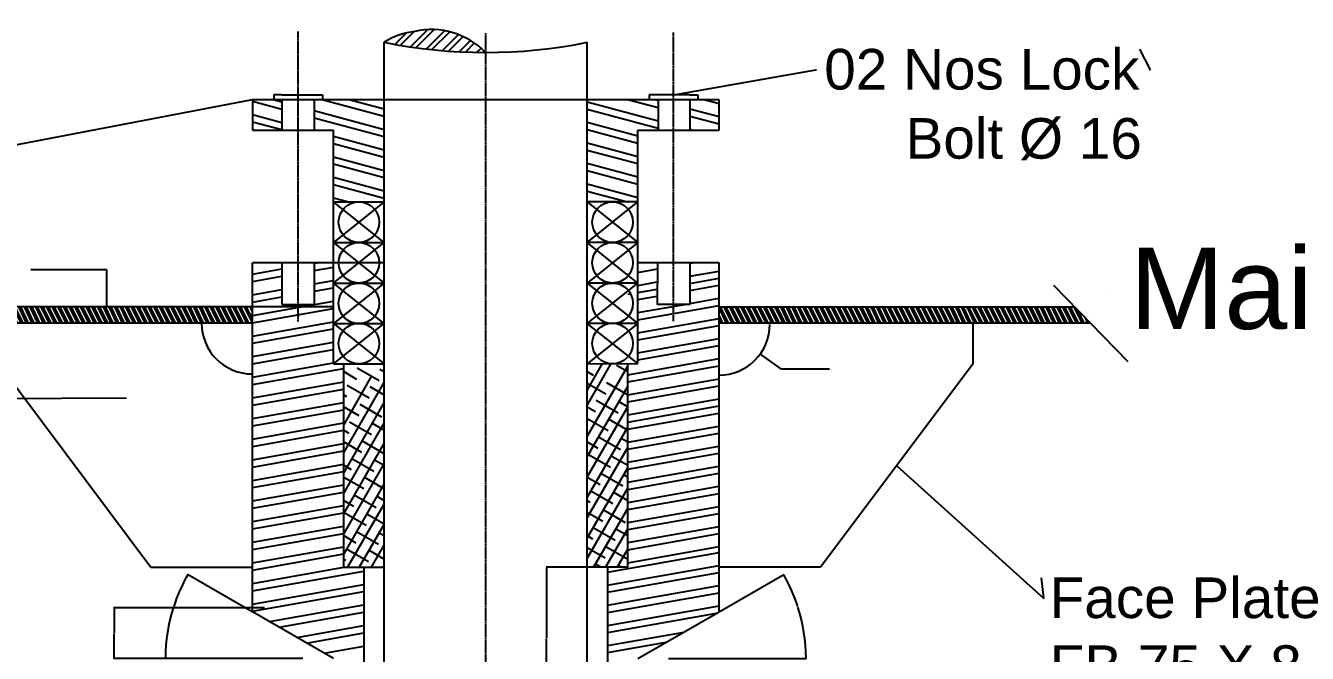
# Model space of a CAD drawing. Header units: millimetres. Extents: x 14 to 1468, y 8 to 2180.
# Drawn here: x 507 to 1139, y 1056 to 1365 of the extents above; entities that cross this region are included whole.
import ezdxf

# ---------------------------------------------------------------- set-up
doc = ezdxf.new("R2010")
doc.units = ezdxf.units.MM
doc.header["$MEASUREMENT"] = 0
doc.linetypes.add('CENTER2', pattern=[1.125, 0.75, -0.125, 0.125, -0.125])
doc.styles.get("Standard").update_dxf_attribs({"font": 'arial.ttf'})
doc.dimstyles.get("Standard").update_dxf_attribs({"dimtxt": 0.18, "dimasz": 0.18, "dimexe": 0.18, "dimexo": 0.0625, "dimgap": 0.09, "dimtad": 0, "dimtih": 1, "dimtoh": 1, "dimdec": 4, "dimzin": 0, "dimdsep": 46, "dimtxsty": 'Standard', "dimcen": 0.09, "dimadec": 0, "dimazin": 0, "dimtfac": 1, "dimtdec": 4, "dimtofl": 0, "dimtmove": 0, "dimatfit": 3, "dimfxl": 1, "dimtolj": 1, "dimtzin": 0, "dimarcsym": 0})

# ---------------------------------------------------------------- blocks, each defined once
blk = doc.blocks.new('*D45')
at = {"color": 0, "linetype": 'Continuous', "lineweight": -2, "transparency": 16777216}
for p, q in [((618.7531955252156, 1076.145945605567), (586.9081982747697, 1094.530398806414)), ((643.7448230444622, 1053.022274810547), (575.7867924493563, 1053.022274810548))]:
    blk.add_line(p, q, dxfattribs=at)
for start, end in [(150.1262015258955, 161.9343456101482), (162.1989071981335, 179.8755048734348)]:
    blk.add_arc((658.8073230449645, 1053.022274810547), 82.84053059560824, start, end, dxfattribs=at)
at = {"color": 0, "linetype": 'Continuous', "transparency": 16777216}
for points in [[(586.9482620942695, 1094.299389505601), (587.0002570723362, 1094.269447524106), (587.0640855277876, 1094.440403449054)], [(575.9969879881005, 1053.202242111578), (575.93698802351, 1053.202307297061), (575.9667924493563, 1053.022274810548)]]:
    blk.add_solid(points, dxfattribs=at)
at = {"layer": 'Defpoints', "color": 0, "linetype": 'Continuous', "transparency": 16777216}
for p in [(618.8073230436245, 1076.114697217594), (577.225183447656, 1067.406572085256), (643.8073230444624, 1053.022274810548), (658.8022186466511, 1053.022274810547), (658.8073230449644, 1053.022274810547)]:
    blk.add_point(p, dxfattribs=at)
at = {"color": 0, "linetype": 'Continuous', "transparency": 16777216, "insert": (579.991559929027, 1078.52970497931), "char_height": 0.18, "attachment_point": 5}
blk.add_mtext('\\A1;30°', dxfattribs=at)
blk = doc.blocks.new('*D46')
at = {"color": 0, "linetype": 'Continuous', "lineweight": -2, "transparency": 16777216}
for p, q in [((848.8614505697378, 1076.145945605567), (880.7064478201818, 1094.530398806413)), ((823.8698230504914, 1053.022274810548), (891.8278536455946, 1053.022274810548))]:
    blk.add_line(p, q, dxfattribs=at)
for start, end in [(18.06565438985209, 29.87379847410452), (0.1244951265646704, 17.80109280186676)]:
    blk.add_arc((808.807323049989, 1053.022274810547), 82.84053059560551, start, end, dxfattribs=at)
at = {"color": 0, "linetype": 'Continuous', "transparency": 16777216}
for points in [[(880.6143890226149, 1094.269447524104), (880.6663840006817, 1094.299389505599), (880.5505605671636, 1094.440403449052)], [(891.6776580714408, 1053.20230729706), (891.6176581068503, 1053.202242111577), (891.6478536455945, 1053.022274810547)]]:
    blk.add_solid(points, dxfattribs=at)
at = {"layer": 'Defpoints', "color": 0, "linetype": 'Continuous', "transparency": 16777216}
for p in [(848.8073230513288, 1076.114697217594), (890.3894626472949, 1067.406572085255), (808.807323049989, 1053.022274810547), (808.8124274483023, 1053.022274810548), (823.8073230504915, 1053.022274810548)]:
    blk.add_point(p, dxfattribs=at)
at = {"color": 0, "linetype": 'Continuous', "transparency": 16777216, "insert": (887.6230861659235, 1078.52970497931), "char_height": 0.18, "attachment_point": 5}
blk.add_mtext('\\A1;30°', dxfattribs=at)
blk = doc.blocks.new('*D50')
at = {"color": 0, "lineweight": -2, "transparency": 16777216}
for p, q in [((793.7448230494869, 1098.022274812055), (763.6193526592696, 1098.022274812055)), ((763.7993526592695, 1097.842274812055), (763.7993526592695, 1063.204177948673)), ((763.7993526592695, 1028.20227480971), (763.7993526592695, 1062.840371673093)), ((793.7448230494869, 1028.02227480971), (763.6193526592696, 1028.02227480971))]:
    blk.add_line(p, q, dxfattribs=at)
at = {"color": 0, "transparency": 16777216}
for points in [[(763.7693526592695, 1097.842274812055), (763.8293526592695, 1097.842274812055), (763.7993526592695, 1098.022274812055)], [(763.7693526592695, 1028.20227480971), (763.8293526592695, 1028.20227480971), (763.7993526592695, 1028.02227480971)]]:
    blk.add_solid(points, dxfattribs=at)
at = {"layer": 'Defpoints', "color": 0, "transparency": 16777216}
for p in [(793.8073230494869, 1098.022274812055), (763.7993526592695, 1028.02227480971), (793.8073230494869, 1028.02227480971)]:
    blk.add_point(p, dxfattribs=at)
at = {"color": 0, "transparency": 16777216, "insert": (763.7993526592697, 1063.022274810882), "char_height": 0.18, "attachment_point": 5}
blk.add_mtext('\\A1;70.0000', dxfattribs=at)
blk = doc.blocks.new('*D42')
at = {"color": 0, "lineweight": -2, "transparency": 16777216}
for p, q in [((848.7173230513287, 1217.6755303696), (848.8973230513287, 1217.6755303696)), ((848.8073230513287, 1217.5855303696), (848.8073230513288, 1217.7655303696)), ((879.5336076384273, 1195.60927936961), (869.2596306626648, 1202.98759268545)), ((903.1542147333723, 1195.60927936961), (879.5336076384273, 1195.60927936961))]:
    blk.add_line(p, q, dxfattribs=at)
at = {"color": 0, "transparency": 16777216}
blk.add_solid([(869.2771301912792, 1203.011960009848), (869.2421311340505, 1202.963225361053), (869.113426716282, 1203.092589857137)], dxfattribs=at)
at = {"layer": 'Defpoints', "color": 0, "transparency": 16777216}
for p in [(848.8073230513287, 1217.6755303696), (869.113426716282, 1203.092589857137)]:
    blk.add_point(p, dxfattribs=at)
at = {"color": 0, "transparency": 16777216, "insert": (903.7735939966735, 1195.60927936961), "char_height": 0.18, "attachment_point": 5}
blk.add_mtext('\\A1;R25.0000', dxfattribs=at)
blk = doc.blocks.new('*D36')
at = {"color": 0, "lineweight": -2, "transparency": 16777216}
for p, q in [((624.8707215440172, 1078.022274811385), (550.453570422101, 1078.022274811385)), ((550.6335704221011, 1077.842274811385), (550.6335704221011, 1065.704177948756)), ((550.6335704221011, 1053.202274810547), (550.6335704221011, 1065.340371673176)), ((624.8707215440172, 1053.022274810547), (550.453570422101, 1053.022274810547))]:
    blk.add_line(p, q, dxfattribs=at)
at = {"color": 0, "transparency": 16777216}
for points in [[(550.6035704221011, 1077.842274811385), (550.6635704221011, 1077.842274811385), (550.6335704221011, 1078.022274811385)], [(550.6035704221011, 1053.202274810547), (550.6635704221011, 1053.202274810547), (550.6335704221011, 1053.022274810547)]]:
    blk.add_solid(points, dxfattribs=at)
at = {"layer": 'Defpoints', "color": 0, "transparency": 16777216}
for p in [(550.6335704221011, 1078.022274811385), (624.9332215440172, 1078.022274811385), (624.9332215440172, 1053.022274810547)]:
    blk.add_point(p, dxfattribs=at)
at = {"color": 0, "transparency": 16777216, "insert": (550.6335704221013, 1065.522274810966), "char_height": 0.18, "attachment_point": 5}
blk.add_mtext('\\A1;25.0000', dxfattribs=at)

msp = doc.modelspace()

# ---------------------------------------------------------------- hatches: boundary and pattern name
h = msp.add_hatch()
h.set_pattern_fill('STEEL', color=256, scale=60.00000000200991, angle=180)
h.set_pattern_definition([(225, (15973.80073152077, 5565.216387374417), (4.419417382563962, -4.419417382563961), []), (225, (15973.80073152077, 5562.091387374312), (4.419417382563962, -4.419417382563961), [])])
edge = h.paths.add_edge_path()
edge.add_ellipse((707.0673934979466, 1325.508419412499), major_axis=(26.40408141809611, 26.40408141809611), ratio=0.9999999999999949, start_angle=359.26650826147, end_angle=417.6946049961357, ccw=False)
edge.add_ellipse((733.8073230472758, 1604.072325474419), major_axis=(-178.5444622555904, 178.5444622555904), ratio=0.9999999999999872, start_angle=123.5788137250006, end_angle=134.9999999999999, ccw=False)
edge.add_ellipse((703.0291788566597, 1326.434749501249), major_axis=(25.27600864317878, 25.27600864317878), ratio=0.9999999999999809, start_angle=411.6954172984706, end_angle=437.5298791607268, ccw=False)
h = msp.add_hatch()
h.set_pattern_fill('STEEL', color=256, scale=93.60000000313546, angle=120)
h.set_pattern_definition([(165, (-1900.309289556192, 2107.049097474139), (-2.523485689834111, -9.417776806633885), []), (165, (-1904.531163399783, 2104.611597474057), (-2.523485689834111, -9.417776806633885), [])])
h.paths.add_polyline_path([(683.8073230456018, 1328.30868053626), (649.3073230446464, 1328.30868053626), (649.3073230446456, 1313.308680535758), (658.8022186466511, 1313.308680535758), (658.8022186466511, 1278.022274818084), (683.8073230456018, 1278.022274818084)])
h.paths.add_polyline_path([(633.3073230441104, 1328.30868053626), (618.8073230436264, 1328.30868053626), (618.8073230436245, 1313.308680535758), (633.3073230441104, 1313.308680535758)])
h.paths.add_polyline_path([(808.8124274483023, 1313.308680535758), (818.7329082526317, 1313.308680535758), (818.8073230504251, 1328.30868053626), (783.8073230491647, 1328.30868053626), (783.8073230491879, 1278.022274818084), (808.8124274483023, 1278.022274818084)])
h.paths.add_polyline_path([(848.8073230513288, 1328.30868053626), (834.307323050843, 1328.30868053626), (834.307323050843, 1313.308680535758), (848.8073230513288, 1313.308680535758)])
at = {"linetype": 'Continuous'}
h = msp.add_hatch(dxfattribs=at)
h.set_pattern_fill('STEEL', color=256, scale=24.00000000080396, angle=71)
h.set_pattern_definition([(116, (-1900.309289556192, 2085.344520616228), (-2.246985115823186, -1.095927867009404), []), (116, (-1901.491187775731, 2085.751480809313), (-2.246985115823186, -1.095927867009404), [])])
h.paths.add_polyline_path([(848.8073230513288, 1218.3176979589), (973.8073230555166, 1218.317697958901), (973.8073230555166, 1226.317697959169), (848.8073230513288, 1226.317697959169)])
h.paths.add_polyline_path([(973.8073230555166, 1218.317697958901), (1031.878060988222, 1218.317697958901), (1024.092946623645, 1226.317697959169), (973.8073230555166, 1226.317697959169)])
h.paths.add_polyline_path([(493.8073230394375, 1218.317697958901), (618.8073230436245, 1218.317697958901), (618.8073230436245, 1226.317697959169), (493.8073230394375, 1226.317697959169)])
h.paths.add_polyline_path([(435.7365851067313, 1218.317697958901), (493.8073230394375, 1218.317697958901), (493.8073230394375, 1226.317697959169), (443.5216994713086, 1226.317697959169)])

# ---------------------------------------------------------------- linework, layer by layer
at = {"linetype": 'CENTER2'}
for p, q in [((641.3073230443794, 1219.137591078317), (641.3073230443797, 1362.00415781975)), ((733.8073230474777, 672.1141578636376), (733.8073230474791, 1361.109561400423)), ((826.3073230505778, 1219.168290964627), (826.307323050577, 1361.402108297535))]:
    msp.add_line(p, q, dxfattribs=at)
at = {"linetype": 'Continuous'}
for p, q in [((683.8073230456018, 926.7426568590897), (683.8073230456018, 1356.572325466129)), ((783.8073230493519, 926.7426568590897), (783.8073230491515, 1356.57232546617)), ((678.8073230454381, 1328.30868053626), (618.8073230436282, 1328.30868053626)), ((618.8073230436264, 1328.30868053626), (618.8073230436245, 1313.308680535758)), ((848.8073230513307, 1328.30868053626), (788.8073230495194, 1328.30868053626)), ((848.8073230513288, 1313.308680535757), (848.8073230513288, 1328.30868053626)), ((683.8073230456018, 1248.022274817079), (618.8073230436245, 1248.022274817079)), ((618.8073230436245, 1076.114697217594), (618.8073230436245, 1248.022274817079)), ((618.8073230436245, 1242.381697296674), (633.3073230441104, 1244.938438517033)), ((649.3073230446456, 1247.759670208463), (650.7966277872409, 1248.022274817079)), ((649.3073230446456, 1244.169594993034), (658.8022186466511, 1245.843801266678)), ((848.8073230513288, 1248.022274817079), (808.8073230499878, 1248.022274817079)), ((808.8124274483023, 1243.247650407053), (818.3937177156124, 1244.937090391179)), ((834.307323050843, 1247.743088372127), (835.8906680603876, 1248.022274817079)), ((848.8073230513288, 1076.114697217594), (848.8073230513288, 1248.022274817079)), ((618.807323043623, 1238.791622081246), (633.3073230441104, 1241.348363301604)), ((649.3073230446456, 1237.605404089265), (658.8022186466511, 1239.279610362909)), ((803.8073230498214, 1242.365115460338), (804.6566429090216, 1242.514873466767)), ((808.8124274483023, 1236.847564275878), (818.361939176132, 1238.531400846087)), ((834.307323050843, 1241.343002240952), (848.8073230513288, 1243.89974346131)), ((834.307323050843, 1237.842678905909), (848.8073230513288, 1240.399420126267)), ((834.307323050843, 1237.842678905909), (848.8073230513288, 1240.399420126267)), ((618.8073230436245, 1232.227431177477), (633.3073230441104, 1234.784172397835)), ((649.3073230446456, 1234.015328873837), (658.8022186466511, 1235.68953514748)), ((803.8073230498214, 1232.46470599412), (805.1477988682983, 1232.701068047905)), ((808.8124274483023, 1233.347240940835), (818.3445589157701, 1235.02801290221)), ((808.8124274483023, 1233.347240940835), (818.3445589157693, 1235.02801290221)), ((834.307323050843, 1234.342355570866), (848.8073230513288, 1236.899096791224)), ((1050.405106015544, 1199.27926727149), (1013.824738552348, 1236.869330308579)), ((1038.639504085626, 1233.022274816577), (1038.639504085626, 1233.074201577556)), ((658.8022186466511, 1226.317697959169), (443.5216994713086, 1226.317697959169)), ((618.8073230436245, 1228.637355962048), (633.3073230441104, 1231.194097182407)), ((618.8073230436245, 1222.073165058279), (658.8022186466511, 1229.125344243711)), ((618.807323043623, 1218.48308984285), (658.8022186466511, 1225.535269028283)), ((808.8124274483023, 1229.846917605792), (818.3271786554075, 1231.524624958333)), ((808.8124274483023, 1223.446831474617), (831.9254151793915, 1227.522274816392)), ((808.8124274483023, 1219.946508139575), (848.8073230513273, 1226.998687325006)), ((834.307323050843, 1227.942269439691), (848.8073230513288, 1230.499010660049)), ((848.8073230513288, 1226.317697959169), (1024.092946623645, 1226.317697959169)), ((808.8124274483023, 1213.5464220084), (848.8073230513307, 1220.598601193832)), ((618.8073230436245, 1218.3176979589), (435.7365851067336, 1218.3176979589)), ((618.8073230436245, 1211.918898939081), (658.8022186466511, 1218.971078124513)), ((618.8073230436264, 1208.328823723653), (658.8022186466511, 1215.381002909084)), ((808.8124274483023, 1210.046098673357), (848.8073230513288, 1217.098277858789)), ((1031.878060988222, 1218.3176979589), (848.8073230513288, 1218.3176979589)), ((973.8542582869795, 1218.3176979589), (973.8073230555166, 1198.022274815404)), ((618.8073230436264, 1201.764632819884), (658.8022186466511, 1208.816812005316)), ((808.8124274483023, 1203.646012542182), (848.8073230513273, 1210.698191727614)), ((808.8124274483023, 1200.145689207139), (848.8073230513273, 1207.197868392571)), ((618.8073230436245, 1198.174557604455), (658.8022186466511, 1205.226736789888)), ((803.8073230498214, 1192.86306812925), (848.8073230513288, 1200.797782261397)), ((493.8073230394375, 1198.022274815404), (568.8073230419495, 1098.022274812055)), ((618.8073230436264, 1191.610366700686), (658.8022186466511, 1198.662545886118)), ((618.8073230436245, 1188.020291485258), (663.8073230451315, 1195.955005617404)), ((663.8073230451315, 1098.022274812055), (663.8073230451315, 1198.37815547144)), ((663.8073230451315, 1194.422643539832), (670.1920329701466, 1190.736429545927)), ((670.5269694606966, 1196.316556565036), (681.3522870083648, 1190.066556564827)), ((681.6872234989148, 1195.646683583936), (683.8073230458016, 1194.422643539832)), ((795.5020035856113, 1198.342293527342), (783.8073230492348, 1178.086512660052)), ((791.2355025257356, 1198.322215381073), (783.8073230491515, 1185.45623111989)), ((803.8073230498214, 1197.164900624441), (783.8073230491515, 1162.523884471903)), ((783.8073230491515, 1194.422643539832), (786.7945733524966, 1192.697953773059)), ((798.2897638812649, 1197.608207811068), (803.8073230498214, 1194.422643539832)), ((803.8073230498214, 1098.022274812055), (803.804313618857, 1198.381364183338)), ((803.8073230498214, 1189.362744794207), (848.8073230513288, 1197.297458926354)), ((973.8073230555166, 1198.022274815404), (898.8073230530038, 1098.022274812055)), ((618.8073230436245, 1181.456100581489), (663.8073230451315, 1189.390814713636)), ((677.579805026916, 1192.244600052329), (663.8073230451315, 1168.389961513553)), ((683.8073230458016, 1189.318803715913), (663.8073230451315, 1154.677787563375)), ((665.5269694605291, 1187.656302526902), (676.3522870081973, 1181.406302526692)), ((783.8073230491515, 1188.649140847742), (792.9548273905477, 1183.367826753824)), ((793.2897638810978, 1188.947953772933), (803.8073230498214, 1182.875638155652)), ((803.8073230498233, 1182.962658663032), (848.8073230513288, 1190.897372795179)), ((618.8073230436245, 1177.86602536606), (663.8073230451315, 1185.800739498207)), ((663.8073230451315, 1182.875638155652), (665.1920329699786, 1182.076175507792)), ((676.6872234987474, 1186.986429545801), (683.8073230458016, 1182.875638155652)), ((803.8073230498214, 1187.164900624106), (783.8073230491515, 1152.523884471568)), ((803.8073230498233, 1179.462335327989), (848.8073230513288, 1187.397049460136)), ((618.8073230436264, 1171.301834462291), (663.8073230451338, 1179.236548594438)), ((618.8073230436245, 1167.711759246862), (663.8073230451315, 1175.646473379009)), ((683.8073230458016, 1179.318803715578), (663.8073230451315, 1144.67778756304)), ((663.8073230451315, 1177.102135463563), (671.3522870080294, 1172.746048488558)), ((671.6872234985798, 1178.326175507667), (682.5125410462476, 1172.076175507457)), ((682.847477536798, 1177.656302526567), (683.8073230458016, 1177.102135463563)), ((803.8073230498214, 1177.164900623771), (783.8073230491515, 1142.523884471233)), ((783.8073230491515, 1177.102135463563), (787.9548273903791, 1174.70757271569)), ((788.2897638809295, 1180.287699734799), (799.1150814285977, 1174.03769973459)), ((799.4500179191484, 1179.617826753698), (803.8073230498214, 1177.102135463563)), ((803.8073230498214, 1173.062249196814), (848.8073230513288, 1180.996963328961)), ((803.8073230498214, 1169.561925861772), (848.8073230513288, 1177.496639993919)), ((803.8073230498214, 1169.561925861772), (848.8073230513288, 1177.496639993919)), ((618.8073230436245, 1161.147568343093), (663.8073230451315, 1169.08228247524)), ((683.8073230458016, 1169.318803715243), (663.8073230451315, 1134.677787562705)), ((666.6872234984123, 1169.665921469532), (677.5125410460805, 1163.415921469323)), ((677.8474775366305, 1168.996048488432), (683.8073230458016, 1165.555130079384)), ((783.8073230491515, 1171.328632771473), (794.1150814284301, 1165.377445696455)), ((794.4500179189798, 1170.957572715564), (803.8073230498214, 1165.555130079384)), ((803.8073230498233, 1166.061602526729), (848.8073230513288, 1173.996316658876)), ((618.8073230436245, 1157.557493127665), (663.8073230451315, 1165.492207259811)), ((663.8073230451315, 1165.555130079384), (666.3522870078623, 1164.085794450423)), ((803.8073230498214, 1167.164900623436), (783.8073230491515, 1132.523884470898)), ((789.4500179188135, 1162.29731867743), (800.2753354664809, 1156.04731867722)), ((803.8073230498233, 1159.661516395554), (848.8073230513288, 1167.596230527701)), ((803.8073230498233, 1156.161193060512), (848.8073230513273, 1164.095907192658)), ((618.8073230436264, 1150.993302223896), (663.8073230451338, 1158.928016356043)), ((663.8073230451315, 1159.781627387294), (672.512541045913, 1154.755667431189)), ((683.8073230458016, 1159.318803714908), (663.8073230451315, 1124.67778756237)), ((672.8474775364631, 1160.335794450298), (683.6727950841313, 1154.085794450088)), ((783.8073230491515, 1159.781627387294), (789.1150814282635, 1156.717191658321)), ((803.8073230498214, 1157.164900623101), (783.8073230491515, 1122.523884470563)), ((800.6102719570306, 1161.627445696329), (803.8073230498214, 1159.781627387294)), ((803.8073230498233, 1149.761106929337), (848.8073230513307, 1157.695821061483)), ((618.8073230436245, 1147.403227008467), (663.8073230451315, 1155.337941140614)), ((667.8474775362955, 1151.675540412163), (678.6727950839634, 1145.425540411954)), ((679.0077315745137, 1151.005667431063), (683.8073230458016, 1148.234622003115)), ((784.4500179186456, 1153.637064639295), (795.2753354663134, 1147.387064639086)), ((795.6102719568642, 1152.967191658195), (803.8073230498214, 1148.234622003115)), ((803.8073230498233, 1146.260783594294), (848.8073230513288, 1154.19549772644)), ((618.8073230436245, 1140.839036104699), (663.8073230451315, 1148.773750236845)), ((618.8073230436245, 1137.24896088927), (663.8073230451315, 1145.183675021417)), ((683.8073230458016, 1149.318803714573), (663.8073230451315, 1114.677787562035)), ((663.8073230451315, 1148.234622003115), (667.5125410457455, 1146.095413393054)), ((783.8073230491515, 1148.234622003115), (784.1150814280952, 1148.056937620186)), ((803.8073230498214, 1147.164900622766), (783.8073230491515, 1112.523884470228)), ((790.6102719566956, 1144.306937620061), (801.4355895043645, 1138.056937619851)), ((801.7705259949146, 1143.63706463896), (803.8073230498214, 1142.461119311025)), ((803.8073230498233, 1139.860697463119), (848.8073230513273, 1147.795411595265)), ((803.8073230498214, 1136.360374128076), (848.8073230513273, 1144.295088260223)), ((618.8073230436264, 1130.684769985501), (663.8073230451338, 1138.619484117648)), ((663.8073230451315, 1142.461119311025), (673.6727950837962, 1136.765286373819)), ((683.8073230458016, 1139.318803714238), (663.8073230451315, 1104.6777875617)), ((674.0077315743463, 1142.345413392929), (683.8073230458016, 1136.687616618935)), ((783.8073230491515, 1142.461119311025), (790.2753354661467, 1138.726810600951)), ((803.8073230498214, 1137.164900622431), (783.8073230491515, 1102.523884469893)), ((803.8073230498214, 1129.960287996902), (848.8073230513288, 1137.895002129048)), ((618.8073230436245, 1127.094694770072), (663.8073230451315, 1135.029408902219)), ((663.8073230451315, 1130.914113926846), (668.6727950836283, 1128.105032335685)), ((669.0077315741788, 1133.685159354794), (679.833049121847, 1127.435159354584)), ((680.167985612397, 1133.015286373694), (683.8073230458016, 1130.914113926846)), ((783.8073230491515, 1130.914113926846), (785.2753354659784, 1130.066556562817)), ((785.6102719565292, 1135.646683581926), (796.4355895041966, 1129.396683581716)), ((796.7705259947463, 1134.976810600826), (803.8073230498214, 1130.914113926846)), ((803.8073230498214, 1126.459964661858), (848.8073230513288, 1134.394678794005)), ((618.8073230436245, 1120.530503866303), (663.8073230451315, 1128.46521799845)), ((618.8073230436245, 1116.940428650874), (663.80732304513, 1124.875142783021)), ((664.0077315740112, 1125.024905316659), (674.8330491216794, 1118.77490531645)), ((683.8073230458016, 1129.318803713903), (665.7382636596188, 1098.022274812055)), ((675.1679856122299, 1124.355032335559), (683.8073230458016, 1119.367108542666)), ((783.8073230491515, 1125.140611234756), (791.4355895040292, 1120.736429543582)), ((803.8073230498214, 1127.164900622096), (786.9818201935014, 1098.022274812055)), ((791.7705259945795, 1126.316556562691), (802.5958435422474, 1120.066556562482)), ((802.9307800327974, 1125.646683581591), (803.8073230498214, 1125.140611234756)), ((803.8073230498233, 1120.059878530684), (848.8073230513288, 1127.99459266283)), ((803.8073230498233, 1116.559555195641), (848.8073230513288, 1124.494269327787)), ((618.8073230436264, 1110.376237747106), (663.8073230451315, 1118.310951879253)), ((683.8073230458016, 1119.318803713568), (671.5117663517079, 1098.022274812055)), ((803.8073230498214, 1110.159469064466), (848.8073230513288, 1118.094183196612)), ((618.8073230436245, 1106.786162531677), (663.8073230451315, 1114.720876663824)), ((663.8073230451315, 1113.593605850577), (669.833049121512, 1110.114651278316)), ((670.167985612062, 1115.694778297425), (680.9933031597302, 1109.444778297215)), ((681.3282396502802, 1115.024905316325), (683.8073230458016, 1113.593605850577)), ((783.8073230491515, 1113.593605850577), (786.4355895038617, 1112.076175505448)), ((786.7705259944113, 1117.656302524557), (797.5958435420803, 1111.406302524347)), ((803.8073230498214, 1117.164900621761), (792.7553228855916, 1098.022274812055)), ((797.9307800326303, 1116.986429543456), (803.8073230498214, 1113.593605850577)), ((803.8073230498214, 1106.659145729423), (848.8073230513288, 1114.59385986157)), ((618.8073230436245, 1100.221971627908), (663.8073230451315, 1108.156685760054)), ((665.1679856118949, 1107.03452425929), (675.9933031595627, 1100.784524259081)), ((676.3282396501128, 1106.36465127819), (683.8073230458016, 1102.046600466397)), ((683.8073230458016, 1109.318803713233), (677.2852690437977, 1098.022274812055)), ((783.8073230491515, 1107.820103158487), (792.5958435419124, 1102.746048486213)), ((792.9307800324624, 1108.326175505322), (803.7560975801309, 1102.076175505113)), ((803.8073230498214, 1107.164900621426), (798.5288255776807, 1098.022274812055)), ((803.8073230498233, 1100.259059598249), (848.8073230513288, 1108.193773730395)), ((618.807323043623, 1096.631896412479), (663.80732304513, 1104.566610544626)), ((663.8073230451315, 1102.046600466397), (664.8330491213441, 1101.454397240181)), ((683.8073230458016, 1099.318803712898), (683.0587717358878, 1098.022274812055)), ((787.9307800322953, 1099.665921467188), (790.7776595486764, 1098.022274812055)), ((793.8073230494864, 1095.585448236786), (848.8073230513288, 1105.283432176076)), ((568.8073230419495, 1098.022274812055), (618.8073230436245, 1098.022274812055)), ((618.8073230436245, 1090.067705508711), (663.9199273165704, 1098.022274812055)), ((618.8073230436245, 1086.477630293282), (673.8073230454688, 1096.175614232573)), ((663.8073230451315, 1098.022274812055), (683.8073230456018, 1098.022274812055)), ((673.8073230454665, 1098.022274812055), (673.8073230454665, 1028.02227480971)), ((803.8073230498214, 1098.022274812055), (783.8073230491515, 1098.022274812055)), ((793.8073230494864, 1089.185362105611), (848.8073230513288, 1098.883346044901)), ((793.8073230494864, 1098.022274812055), (793.8073230494864, 1028.02227480971)), ((793.8073230494864, 1085.685038770568), (848.8073230513288, 1095.383022709859)), ((799.0910340705135, 1098.996048486087), (800.7776595490113, 1098.022274812055)), ((898.8073230530038, 1098.022274812055), (848.8073230513288, 1098.022274812055)), ((618.8073230436264, 1079.913439389513), (673.8073230454688, 1089.611423328803)), ((793.8073230494864, 1079.284952639393), (848.8073230513288, 1088.982936578684)), ((618.8073230436245, 1076.323364174084), (673.8073230454688, 1086.021348113375)), ((793.8073230494864, 1075.78462930435), (848.8073230513288, 1085.482613243641)), ((658.8073230449644, 1053.022274810547), (618.8073230436245, 1076.114697217594)), ((627.2404538295208, 1071.246161759712), (673.8073230454665, 1079.457157209605)), ((627.2404538295208, 1071.246161759712), (673.8073230454665, 1079.457157209605)), ((632.0041167586628, 1068.496048845691), (673.8073230454688, 1075.867081994177)), ((632.0041167586628, 1068.496048845691), (673.8073230454688, 1075.867081994177)), ((793.8073230494864, 1069.384543173176), (848.8073230513288, 1079.082527112466)), ((793.8073230494864, 1065.884219838133), (847.4793548564627, 1075.348047155145)), ((808.8073230499892, 1053.022274810547), (848.8073230513288, 1076.114697217594)), ((640.7141272714508, 1063.467667797581), (673.8073230454688, 1069.302891090408)), ((640.7141272714508, 1063.467667797581), (673.8073230454688, 1069.302891090408)), ((645.4777902005909, 1060.717554883561), (673.8073230454688, 1065.71281587498)), ((645.4777902005909, 1060.717554883561), (673.8073230454688, 1065.71281587498)), ((793.8073230494864, 1059.484133706958), (831.5183867290916, 1066.133611704887)), ((654.1878007133797, 1055.689173835451), (673.8073230454665, 1059.14862497121)), ((654.1878007133797, 1055.689173835451), (673.8073230454665, 1059.14862497121)), ((793.8073230494864, 1055.983810371915), (822.7890433982295, 1061.094069616746))]:
    msp.add_line(p, q, dxfattribs=at)
at = {"linetype": 'ByBlock', "lineweight": -2}
for p, q in [((1055.90117001659, 1353.257199497562), (1061.178723739841, 1343.014751996037)), ((826.484589953637, 1330.686638138524), (896.4205245528757, 1343.014751996037)), ((896.4205245528757, 1343.014751996037), (896.7805245528879, 1343.014751996037)), ((1061.178723739841, 1343.014751996037), (1060.818723739829, 1343.014751996037)), ((618.6305294009177, 1328.274857350422), (371.0745908820008, 1280.913818878828)), ((618.6305294009177, 1328.274857350422), (371.0745908820008, 1280.913818878828)), ((547.1428021582298, 1244.526195310313), (509.603458452596, 1244.526195310313)), ((547.1428021582298, 1244.526195310313), (547.1428021582298, 1244.526195310313)), ((547.1428021582298, 1244.526195310313), (547.1428021582298, 1244.526195310313)), ((547.1428021582306, 1226.497697959175), (547.1428021582298, 1244.526195310313)), ((556.7834861574586, 1181.280260593991), (282.0681941661977, 1180.167372394616)), ((936.4410160857727, 1147.901750238115), (1008.627577735857, 1082.825398766981)), ((1007.530624959109, 1092.81700591331), (1008.627577735857, 1082.825398766981)), ((1008.627577735857, 1082.825398766981), (1008.987577735869, 1082.825398766981))]:
    msp.add_line(p, q, dxfattribs=at)
for p, q in [((848.8073230513307, 1328.30868053626), (618.8073230436256, 1328.30868053626)), ((633.3073230441119, 1330.655390017274), (629.3073230439779, 1330.655390017274)), ((629.3073230439779, 1330.655390017274), (629.3073230439779, 1328.30868053626)), ((633.3073230441119, 1330.655390017274), (649.3073230446479, 1330.655390017274)), ((633.3073230441104, 1328.30868053626), (633.3073230441104, 1313.308680535758)), ((649.3073230446479, 1330.655390017274), (653.3073230447823, 1330.655390017274)), ((649.3073230446464, 1328.30868053626), (649.3073230446456, 1313.308680535758)), ((653.3073230447823, 1330.655390017274), (653.3073230447823, 1328.30868053626)), ((818.3073230503092, 1330.655390017274), (814.3073230501749, 1330.655390017274)), ((814.3073230501749, 1330.655390017274), (814.3073230501749, 1328.30868053626)), ((834.3073230508448, 1330.655390017274), (818.3073230503092, 1330.655390017274)), ((818.8073230504251, 1328.30868053626), (818.7329082526317, 1313.308680535758)), ((834.3073230508448, 1330.655390017274), (838.3073230509792, 1330.655390017274)), ((834.307323050843, 1328.30868053626), (834.307323050843, 1313.308680535758)), ((838.3073230509792, 1330.655390017274), (838.3073230509792, 1328.30868053626)), ((618.8073230436245, 1313.308680535758), (658.8022186466511, 1313.308680535758)), ((658.8022186466511, 1278.022274818084), (658.8022186466511, 1313.308680535758)), ((808.8124274483023, 1313.308680535758), (848.8073230513288, 1313.308680535757)), ((808.8124274483023, 1278.022274818084), (808.8124274483023, 1313.308680535758)), ((658.8022186466511, 1278.022274818084), (683.8073230456018, 1278.022274818084)), ((683.8073230456018, 1278.022274818084), (658.8022186466511, 1258.022274817414)), ((683.8073230456018, 1258.022274817414), (658.8022186466511, 1278.022274818084)), ((658.8022186466511, 1198.268411159328), (658.8022186466511, 1278.022274818084)), ((783.8073230493519, 1198.022274815404), (783.8073230493519, 1278.022274818084)), ((783.8073230493519, 1278.022274818084), (808.8124274483023, 1258.022274817414)), ((783.8073230493519, 1258.022274817414), (808.8124274483023, 1278.022274818084)), ((808.8124274483023, 1278.022274818084), (783.8073230493519, 1278.022274818084)), ((808.8124274483023, 1198.400902942574), (808.8124274483023, 1278.022274818084)), ((658.8022186466511, 1258.022274817414), (683.8073230456018, 1258.022274817414)), ((658.8022186466511, 1258.022274817414), (683.8073230456018, 1238.022274816744)), ((658.8022186466511, 1238.022274816744), (683.8073230456018, 1258.022274817414)), ((808.8124274483023, 1258.022274817414), (783.8073230493519, 1258.022274817414)), ((808.8124274483023, 1258.022274817414), (783.8073230493519, 1238.022274816744)), ((808.8124274483023, 1238.022274816744), (783.8073230493519, 1258.022274817414)), ((633.3073230441104, 1248.022274817079), (633.3073230441104, 1227.522274816392)), ((649.3073230446456, 1248.022274817079), (649.3073230446456, 1227.522274816392)), ((818.4090232739591, 1248.022274817079), (818.3073230503073, 1227.522274816392)), ((834.307323050843, 1248.022274817079), (834.307323050843, 1227.522274816392)), ((658.8022186466511, 1238.022274816744), (683.8073230456018, 1238.022274816744)), ((683.8073230456018, 1238.022274816744), (658.8022186466511, 1218.022274816074)), ((683.8073230456018, 1218.022274816074), (658.8022186466511, 1238.022274816744)), ((808.8124274483023, 1238.022274816744), (783.8073230493519, 1238.022274816744)), ((783.8073230493519, 1238.022274816744), (808.8124274483023, 1218.022274816074)), ((783.8073230493519, 1218.022274816074), (808.8124274483023, 1238.022274816744)), ((633.3073230441104, 1227.522274816392), (649.3073230446456, 1227.522274816392)), ((834.307323050843, 1227.522274816392), (818.3073230503073, 1227.522274816392)), ((658.8022186466511, 1218.022274816074), (683.8073230456018, 1218.022274816074)), ((658.8022186466511, 1218.022274816074), (683.8067209021654, 1198.154769335305)), ((658.8022186466511, 1198.268411159328), (683.8073230456018, 1218.022274816074)), ((808.8124274483023, 1218.022274816074), (783.8073230493519, 1218.022274816074)), ((808.8124274483023, 1218.022274816074), (783.8073230493519, 1198.287258381896)), ((808.8124274483023, 1198.400902942574), (783.8073230493519, 1218.022274816074)), ((658.8022186466511, 1198.268411159328), (683.8073230456018, 1198.15476659865)), ((783.8073230493519, 1198.287258381896), (808.8073230499878, 1198.404908336669)), ((783.8073230493519, 1098.022274812055), (783.8073230493519, 1198.022274815404))]:
    msp.add_line(p, q)
for centre, major_axis, ratio, start_param, end_param in [((707.0673934979463, 1325.508419412498), (-26.40408141809636, 26.40408141809636), 0.9999999999999987, 4.699587134511165, 5.719349798204816), ((703.0291788566597, 1326.434749501249), (25.27600864317868, 25.27600864317868), 0.9999999999999799, 0.9022552400507451, 1.353151660028024), ((733.8073230472768, 1604.072325474421), (178.5444622555825, 178.5444622555825), 0.9999999999999997, 3.727653512004088, 4.126328121970394), ((671.3047708461264, 1268.022274817749), (7.071067812102589, 7.071067812102589), 0.9999999999999298, 5.497787143782103, 11.78097245096169), ((796.3098752488265, 1268.022274817749), (7.071067812102521, 7.071067812102521), 0.9999999999999376, 5.497787143782107, 11.78097245096169), ((671.3047708461264, 1248.022274817079), (-7.071067812102354, 7.071067812102354), 0.9999999999999967, 3.926990816987243, 10.21017612416683), ((796.3098752488265, 1248.022274817079), (-7.071067812102341, 7.071067812102341), 0.9999999999999885, 3.926990816987248, 10.21017612416683), ((671.3047708461264, 1228.022274816409), (-7.071067812102354, 7.071067812102354), 0.9999999999999967, 3.926990816987243, 10.21017612416683), ((796.3098752488265, 1228.022274816409), (-7.071067812102341, 7.071067812102341), 0.9999999999999885, 3.926990816987248, 10.21017612416683), ((618.7451671965964, 1218.242076653475), (17.67766953025597, 17.67766953025597), 0.999999999999989, 2.35619449019234, 3.926990816987247), ((671.3047708461264, 1208.211588879324), (7.071067812102589, 7.071067812102589), 0.9999999999999298, 5.497787143782103, 11.78097245096169), ((796.3098752488265, 1208.211588879324), (7.071067812102521, 7.071067812102521), 0.9999999999999376, 5.497787143782107, 11.78097245096169), ((848.8073230513288, 1217.6755303696), (17.67766953025589, 17.67766953025589), 0.999999999999998, 3.926990816987242, 5.497787143782137)]:
    msp.add_ellipse(centre, major_axis=major_axis, ratio=ratio, start_param=start_param, end_param=end_param)
for points in [[(1055.874501989842, 1353.243458451407), (1055.818723739662, 1353.41720765805), (1055.927838043339, 1353.270940543717)], [(618.624892203278, 1328.30432295754), (618.8073230436256, 1328.30868053626), (618.6361665985573, 1328.245391743304)], [(618.624892203278, 1328.30432295754), (618.8073230436256, 1328.30868053626), (618.6361665985573, 1328.245391743304)], [(826.4897979738454, 1330.657093654681), (826.307323050577, 1330.655390017274), (826.4793819334287, 1330.716182622368)], [(547.1728021582315, 1226.497697959175), (547.1428021582306, 1226.317697959169), (547.1128021582296, 1226.497697959175)], [(556.7833646266482, 1181.310260347829), (556.9634846804847, 1181.280989778853), (556.7836076882688, 1181.250260840154)], [(936.4209286565036, 1147.879468066196), (936.30732305426, 1148.02227481373), (936.4611035150418, 1147.924032410034)], [(1007.500804140102, 1092.81373196251), (1007.510981254306, 1092.995930827349), (1007.560445778115, 1092.82027986411)]]:
    msp.add_solid(points)

# ---------------------------------------------------------------- texts
for s, height, p in [('02 Nos Lock', 20.00000000066984, (900.6209065448314, 1333.335352268564)), ('Bolt Ø 16', 20.00000000066984, (940.6754768053821, 1299.265320434772)), ('Main Deck Level', 40.00000000134014, (1051.213687959873, 1215.410016226324)), ('Face Plate', 20.00000000067007, (1011.695626849193, 1072.995930826679)), ('FB 75 X 8', 20.00000000066984, (1011.695626849193, 1039.580742103413))]:
    msp.add_text(s, height=height).set_placement(p)

# ---------------------------------------------------------------- dimensions: what is measured, and where the dimension line sits
dim = msp.add_radius_dim(center=(848.8073230513287, 1217.6755303696), mpoint=(869.113426716282, 1203.092589857137), dimstyle='Standard')
dim.commit()
dim.dimension.update_dxf_attribs({"geometry": '*D42', "text_midpoint": (903.7735939966735, 1195.60927936961), "dimtype": 164})
at = {"linetype": 'Continuous'}
for base, line1, line2, picture, middle in [((577.225183447656, 1067.406572085256), ((658.8022186466511, 1053.022274810547), (643.8073230444624, 1053.022274810547)), ((658.8073230449644, 1053.022274810547), (618.8073230436245, 1076.114697217594)), '*D45', (579.991559929027, 1078.52970497931)), ((890.3894626472949, 1067.406572085255), ((808.8124274483023, 1053.022274810547), (823.8073230504914, 1053.022274810547)), ((808.8073230499892, 1053.022274810547), (848.8073230513288, 1076.114697217594)), '*D46', (887.6230861659241, 1078.52970497931))]:
    dim = msp.add_angular_dim_2l(base=base, line1=line1, line2=line2, dimstyle='Standard', dxfattribs=at)
    dim.commit()
    dim.dimension.update_dxf_attribs({"geometry": picture, "text_midpoint": middle, "dimtype": 162})
for base, p1, p2, picture, middle in [((763.7993526592695, 1028.02227480971), (793.8073230494864, 1098.022274812055), (793.8073230494864, 1028.02227480971), '*D50', (763.7993526592697, 1063.022274810882)), ((550.6335704221011, 1078.022274811385), (624.933221544017, 1053.022274810547), (624.933221544017, 1078.022274811384), '*D36', (550.6335704221013, 1065.522274810966))]:
    dim = msp.add_linear_dim(base=base, p1=p1, p2=p2, angle=270, dimstyle='Standard')
    dim.commit()
    dim.dimension.update_dxf_attribs({"geometry": picture, "text_midpoint": middle})

doc.saveas('drawing.dxf')
